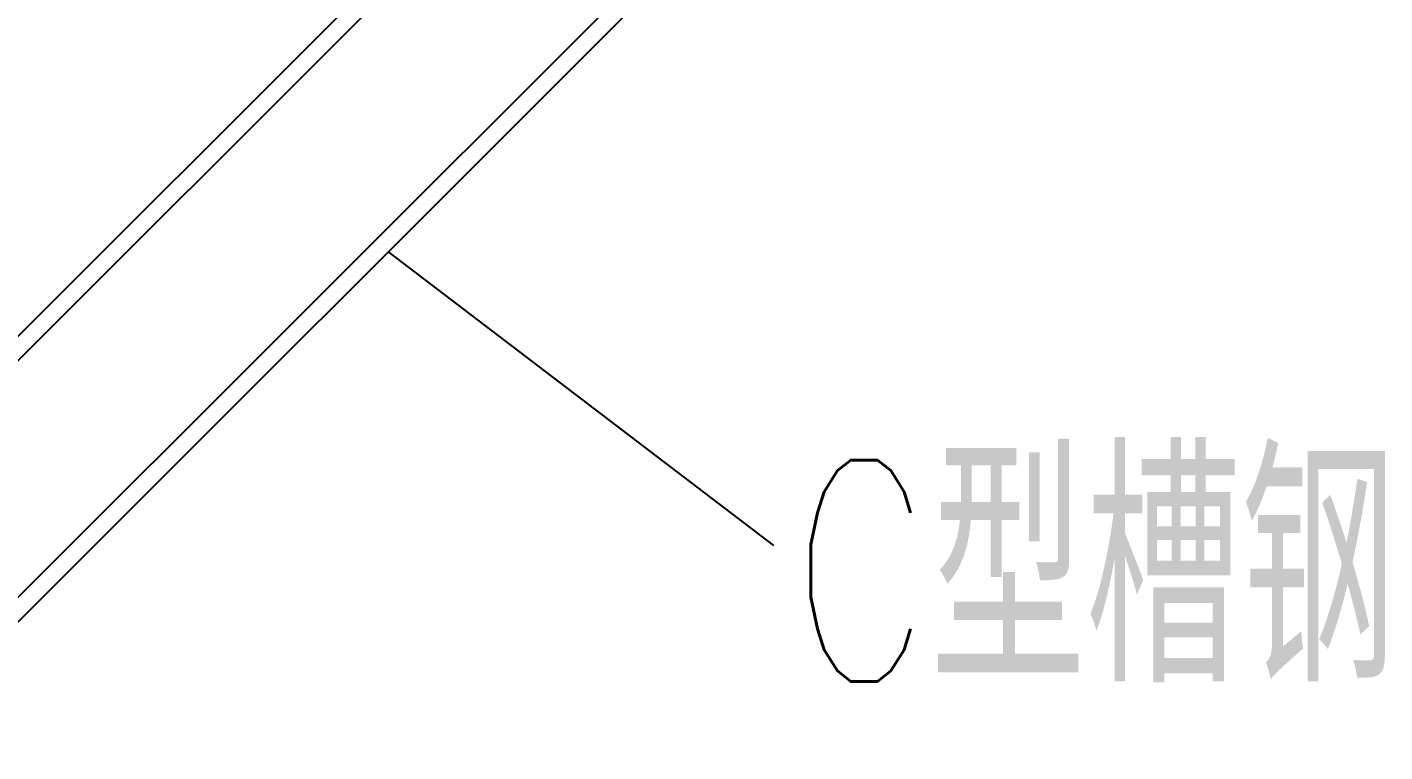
# Model space of a CAD drawing. Extents: x 27938 to 1507990, y 110129 to 923079.
# Drawn here: x 460513 to 462964, y 366920 to 368229 of the extents above; entities that cross this region are included whole.
import ezdxf

# ---------------------------------------------------------------- set-up
doc = ezdxf.new("R2010")
doc.units = 0
doc.header["$LTSCALE"] = 1000
doc.header["$MEASUREMENT"] = 0
doc.layers.add('W_DIM', color=4, linetype='Continuous')
doc.styles.get("Standard").update_dxf_attribs({"font": 'gbenor.shx', "bigfont": 'gbcbig.shx'})
doc.styles.add('wwp100', font='txt.shx', dxfattribs={"width": 0.7, "height": 400, "bigfont": 'hztxt.shx'})
doc.dimstyles.get("Standard").update_dxf_attribs({"dimtxt": 0.18, "dimasz": 0.18, "dimexe": 0.18, "dimexo": 0.0625, "dimgap": 0.09, "dimtad": 0, "dimtih": 1, "dimtoh": 1, "dimdec": 4, "dimzin": 0, "dimdsep": 46, "dimtxsty": 'Standard', "dimcen": 0.09, "dimadec": 0, "dimazin": 0, "dimtfac": 1, "dimtdec": 4, "dimtofl": 0, "dimtmove": 0, "dimatfit": 3, "dimfxl": 1, "dimtolj": 1, "dimtzin": 0, "dimarcsym": 0})

msp = doc.modelspace()

# ---------------------------------------------------------------- linework, layer by layer
at = {"linetype": 'Continuous'}
for p, q in [((459114.5, 366288.5), (461659.9, 368833.9)), ((459136.5, 366266.5), (461681.9, 368811.9)), ((459350.4, 366052.6), (461895.9, 368598)), ((459372.5, 366030.6), (461917.9, 368576))]:
    msp.add_line(p, q, dxfattribs=at)

# ---------------------------------------------------------------- texts
at = {"layer": 'W_DIM', "color": 7, "style": 'wwp100', "width": 0.7}
msp.add_text('C型槽钢', height=400, dxfattribs=at).set_placement((461892, 367046.9))

# ---------------------------------------------------------------- leaders
msp.add_leader([(461164.9, 367823), (461860.4, 367292.8)], dimstyle='Standard', override={"dimgap": 20})

doc.saveas('drawing.dxf')
